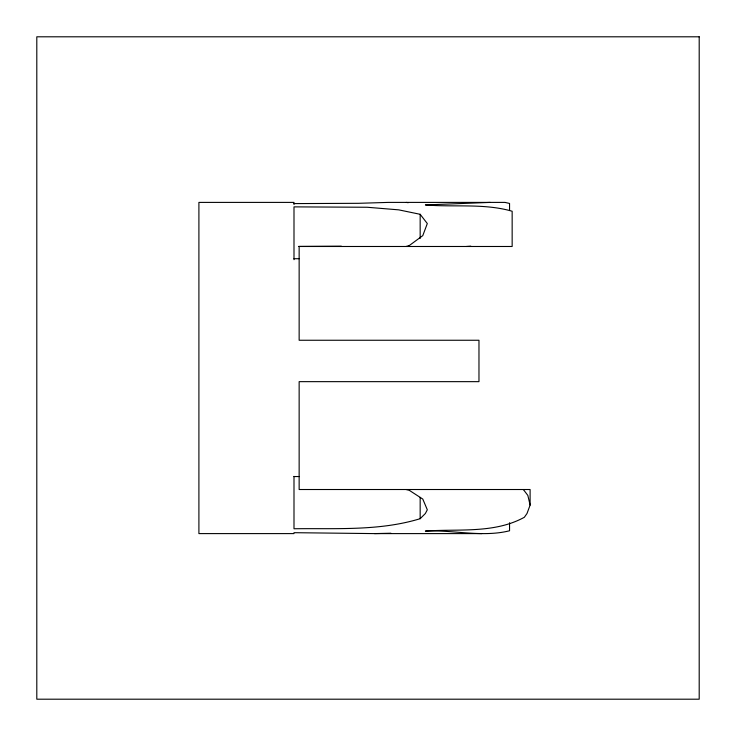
<?xml version="1.0" encoding="UTF-8"?>
<svg xmlns="http://www.w3.org/2000/svg" width="736" height="736" viewBox="0 0 736 736"><rect width="100%" height="100%" fill="white"/><g stroke="black" fill="none" stroke-linecap="round" stroke-linejoin="round"><path stroke-width="1.1" d="M490.25 202.4L425.38 204.93C454.149 207.386 484.113 203.118 512.155 211.25L512.155 246.486L299.147 246.486L299.147 340.253L478.97 340.253L478.97 381.653L299.147 381.653L299.147 489.514L530.104 489.514L530.104 505.098L526.994 513.526L524.326 517.298C494.04 533.867 458.39 528.65 425.38 531.088C453.137 529.69 482.338 537.639 509.551 530.766L509.551 522.744M293.995 476.376L293.995 528.761C336.122 528.154 379.362 531.171 420.164 518.696L425.353 513.526L427.312 509.79L422.777 499.063L409.161 490.24L406.07 489.514M408.452 246.486L409.004 246.091M406.042 246.486L409.161 245.649L422.777 235.63L427.312 223.542L420.164 214.305L398.719 209.852L367.227 207.258L293.995 206.871L293.995 259.679M466.357 246.486L470.792 246.164M390.908 533.232L374.495 533.6L293.995 532.689L293.995 533.6L198.904 533.6L198.904 202.4L293.995 202.4L293.995 204.452M341.366 246.192L298.466 246.422M293.995 203.596L358.441 203.311L388.295 202.4L504.997 202.4L509.551 203.449L509.551 210.33M293.995 258.713L299.147 258.713M293.995 476.542L299.147 476.542M374.495 533.6L481.887 533.6M406.346 202.4L408.176 202.713M523.333 489.514L527.841 495.402L530.104 505.098M420.164 214.305L420.164 238.446M420.164 497.37L420.164 518.696M699.2 36.8L36.8 36.8L36.8 699.2L699.2 699.2L699.2 36.8"/></g></svg>
